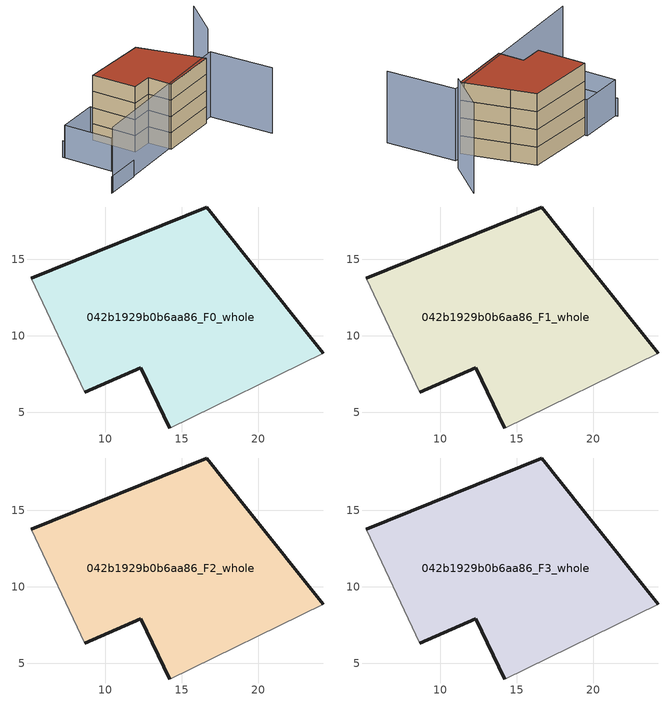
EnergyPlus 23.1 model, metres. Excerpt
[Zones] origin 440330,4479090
042b1929b0b6aa86_F0_whole
 floor ground (EU_floor_Construction): 19.31,15.03 24.23,8.86 14.2,3.96 12.31,7.92 8.65,6.31 5.16,13.76 16.62,18.42 z0
 wall outside (EU_wall_Construction): 24.23,8.86 19.31,15.03 16.62,18.42 5.16,13.76 / 8.65,6.31 12.31,7.92 14.2,3.96 z0:3
 wall adiabatic (EU_wall_Construction): 5.16,13.76 8.65,6.31 / 14.2,3.96 24.23,8.86 z0:3
042b1929b0b6aa86_F1_whole
 floor to 042b1929b0b6aa86_F0_whole (EU_floor_Construction): 19.31,15.03 24.23,8.86 14.2,3.96 12.31,7.92 8.65,6.31 5.16,13.76 16.62,18.42 z3
 wall outside (EU_wall_Construction): 24.23,8.86 19.31,15.03 16.62,18.42 5.16,13.76 / 8.65,6.31 12.31,7.92 14.2,3.96 z3:6
 wall adiabatic (EU_wall_Construction): 5.16,13.76 8.65,6.31 / 14.2,3.96 24.23,8.86 z3:6
042b1929b0b6aa86_F2_whole
 floor to 042b1929b0b6aa86_F1_whole (EU_floor_Construction): 19.31,15.03 24.23,8.86 14.2,3.96 12.31,7.92 8.65,6.31 5.16,13.76 16.62,18.42 z6
 wall outside (EU_wall_Construction): 24.23,8.86 19.31,15.03 16.62,18.42 5.16,13.76 / 8.65,6.31 12.31,7.92 14.2,3.96 z6:9
 wall adiabatic (EU_wall_Construction): 5.16,13.76 8.65,6.31 / 14.2,3.96 24.23,8.86 z6:9
042b1929b0b6aa86_F3_whole
 floor to 042b1929b0b6aa86_F2_whole (EU_floor_Construction): 19.31,15.03 24.23,8.86 14.2,3.96 12.31,7.92 8.65,6.31 5.16,13.76 16.62,18.42 z9
 wall outside (EU_wall_Construction): 24.23,8.86 19.31,15.03 16.62,18.42 5.16,13.76 / 8.65,6.31 12.31,7.92 14.2,3.96 z9:12
 wall adiabatic (EU_wall_Construction): 5.16,13.76 8.65,6.31 / 14.2,3.96 24.23,8.86 z9:12
 roof outside (EU_roof_Construction): 24.23,8.86 19.31,15.03 16.62,18.42 5.16,13.76 8.65,6.31 12.31,7.92 14.2,3.96 z12
shading: -2.47,-4.11 26.05,10.42 / 26.05,10.42 31.43,-0.14 z0:12; 1.65,2.55 -2.2,10.8 / -2.2,10.8 5.01,14.18 / 5.01,14.18 8.87,5.93 / 8.87,5.93 1.65,2.55 z0:6; -2.4,11.2 3.59,-1.18 / 3.59,-1.18 -2.69,-4.21 z0:3; 27.08,12.78 29.67,20.95 z0:15
[Building]
EU S2 Campaign: North Axis=0; Terrain=City; Solar Distribution=FullExterior
[Site:Location]
Madrid: Latitude=40.5; Longitude=-3.5; Time Zone=1; Elevation=609
[SizingPeriod:WeatherFileDays]
AnnualSizingPeriod: Begin Month=1; Begin Day of Month=1; End Month=12; End Day of Month=31; Day of Week for Start Day=Monday; Use Weather File Daylight Saving Period=No; Use Weather File Rain and Snow Indicators=No
[MATERIAL]
EU_InternalMass_Material: Roughness=MediumRough; Thickness=0.1; Conductivity=1; Density=1800; Specific Heat=900; Thermal Absorptance=0.9; Solar Absorptance=0.7; Visible Absorptance=0.7
[MATERIAL:NOMASS] Roughness=MediumRough; Thermal Absorptance=0.9; Solar Absorptance=0.7; Visible Absorptance=0.7
Name | Thermal Resistance
EU_wall_NoMass | 1.60022
EU_roof_NoMass | 1.57597
EU_floor_NoMass | 0.470652
[CONSTRUCTION]
EU_wall_Construction: EU_wall_NoMass
EU_roof_Construction: EU_roof_NoMass
EU_floor_Construction: EU_floor_NoMass
EU_InternalMass_Construction: EU_InternalMass_Material
[ZONE] Type=1; Multiplier=1; Ceiling Height=autocalculate; Floor Area=autocalculate; Part of Total Floor Area=Yes
Name | Volume
042b1929b0b6aa86_F0_whole | 454.918
042b1929b0b6aa86_F1_whole; 042b1929b0b6aa86_F2_whole; 042b1929b0b6aa86_F3_whole | 454.917
[INTERNALMASS] Construction=EU_InternalMass_Construction; Surface Area=151.639
Name | Zone or ZoneList
042b1929b0b6aa86_F0_whole_EU_InternalMass | 042b1929b0b6aa86_F0_whole
042b1929b0b6aa86_F1_whole_EU_InternalMass | 042b1929b0b6aa86_F1_whole
042b1929b0b6aa86_F2_whole_EU_InternalMass | 042b1929b0b6aa86_F2_whole
042b1929b0b6aa86_F3_whole_EU_InternalMass | 042b1929b0b6aa86_F3_whole
[OTHEREQUIPMENT] Fuel Type=Electricity; Design Level Calculation Method=Watts/Area; Power per Zone Floor Area=1; Fraction Latent=0; Fraction Radiant=0; Fraction Lost=0; Carbon Dioxide Generation Rate=0; EndUse Subcategory=EU_Step8_InternalGains
Name | Zone or ZoneList or Space or SpaceList | Schedule
EU_Step8_InternalGain_042b1929b0b6aa86_F0_whole_f000 | 042b1929b0b6aa86_F0_whole | EU_Step8_GainSchedule_042b1929b0b6aa86_F0_whole_f000
EU_Step8_InternalGain_042b1929b0b6aa86_F1_whole_f000 | 042b1929b0b6aa86_F1_whole | EU_Step8_GainSchedule_042b1929b0b6aa86_F1_whole_f000
EU_Step8_InternalGain_042b1929b0b6aa86_F2_whole_f000 | 042b1929b0b6aa86_F2_whole | EU_Step8_GainSchedule_042b1929b0b6aa86_F2_whole_f000
EU_Step8_InternalGain_042b1929b0b6aa86_F3_whole_f000 | 042b1929b0b6aa86_F3_whole | EU_Step8_GainSchedule_042b1929b0b6aa86_F3_whole_f000
[ZONEVENTILATION:DESIGNFLOWRATE] Schedule=EU_AlwaysOn; Design Flow Rate Calculation Method=AirChanges/Hour; Air Changes per Hour=0.480704; Ventilation Type=Natural; Fan Pressure Rise=0; Fan Total Efficiency=1; Constant Term Coefficient=1; Temperature Term Coefficient=0; Velocity Term Coefficient=0; Velocity Squared Term Coefficient=0; Minimum Indoor Temperature=-100; Maximum Indoor Temperature=100; Delta Temperature=-100; Minimum Outdoor Temperature=-100; Maximum Outdoor Temperature=100; Maximum Wind Speed=40
Name | Zone or ZoneList or Space or SpaceList
EU_ConstantAir_042b1929b0b6aa86_F0_whole | 042b1929b0b6aa86_F0_whole
EU_ConstantAir_042b1929b0b6aa86_F1_whole | 042b1929b0b6aa86_F1_whole
EU_ConstantAir_042b1929b0b6aa86_F2_whole | 042b1929b0b6aa86_F2_whole
EU_ConstantAir_042b1929b0b6aa86_F3_whole | 042b1929b0b6aa86_F3_whole
[HVACTEMPLATE:THERMOSTAT] Constant Heating Setpoint=20; Constant Cooling Setpoint=50
EU_HeatOnly_042b1929b0b6aa86_F0_whole; EU_HeatOnly_042b1929b0b6aa86_F1_whole; EU_HeatOnly_042b1929b0b6aa86_F2_whole; EU_HeatOnly_042b1929b0b6aa86_F3_whole
[HVACTEMPLATE:ZONE:IDEALLOADSAIRSYSTEM] System Availability Schedule=EU_AlwaysOn; Maximum Heating Supply Air Temperature=50; Minimum Cooling Supply Air Temperature=13; Maximum Heating Supply Air Humidity Ratio=0.0156; Minimum Cooling Supply Air Humidity Ratio=0.0077; Heating Limit=NoLimit; Cooling Limit=NoLimit; Heating Availability Schedule=EU_AlwaysOn; Cooling Availability Schedule=EU_CoolingOff; Dehumidification Control Type=ConstantSensibleHeatRatio; Cooling Sensible Heat Ratio=0.7; Dehumidification Setpoint=60; Humidification Control Type=None; Humidification Setpoint=30; Outdoor Air Method=None; Outdoor Air Flow Rate per Person=0.00944; Outdoor Air Flow Rate per Zone Floor Area=0; Outdoor Air Flow Rate per Zone=0; Demand Controlled Ventilation Type=None; Outdoor Air Economizer Type=NoEconomizer; Heat Recovery Type=None; Sensible Heat Recovery Effectiveness=0.7; Latent Heat Recovery Effectiveness=0.65
Name | Template Thermostat
042b1929b0b6aa86_F0_whole | EU_HeatOnly_042b1929b0b6aa86_F0_whole
042b1929b0b6aa86_F1_whole | EU_HeatOnly_042b1929b0b6aa86_F1_whole
042b1929b0b6aa86_F2_whole | EU_HeatOnly_042b1929b0b6aa86_F2_whole
042b1929b0b6aa86_F3_whole | EU_HeatOnly_042b1929b0b6aa86_F3_whole
[SIZING:ZONE] Zone Cooling Design Supply Air Temperature Input Method=SupplyAirTemperature; Zone Cooling Design Supply Air Temperature=13; Zone Heating Design Supply Air Temperature Input Method=SupplyAirTemperature; Zone Heating Design Supply Air Temperature=50; Zone Cooling Design Supply Air Humidity Ratio=0.008; Zone Heating Design Supply Air Humidity Ratio=0.008; Cooling Design Air Flow Method=DesignDay; Cooling Design Air Flow Rate=0; Cooling Minimum Air Flow per Zone Floor Area=0.000762; Cooling Minimum Air Flow=0; Cooling Minimum Air Flow Fraction=0.2; Heating Design Air Flow Method=DesignDay; Heating Design Air Flow Rate=0; Heating Maximum Air Flow per Zone Floor Area=0.002032; Heating Maximum Air Flow=0.141576; Heating Maximum Air Flow Fraction=0.3; Account for Dedicated Outdoor Air System=No; Dedicated Outdoor Air System Control Strategy=NeutralSupplyAir; Dedicated Outdoor Air Low Setpoint Temperature for Design=autosize; Dedicated Outdoor Air High Setpoint Temperature for Design=autosize; Zone Load Sizing Method=Sensible Load Only No Latent Load; Zone Latent Cooling Design Supply Air Humidity Ratio Input Method=HumidityRatioDifference; Zone Cooling Design Supply Air Humidity Ratio Difference=0.005; Zone Latent Heating Design Supply Air Humidity Ratio Input Method=HumidityRatioDifference; Zone Humidification Design Supply Air Humidity Ratio Difference=0.005
042b1929b0b6aa86_F0_whole; 042b1929b0b6aa86_F1_whole; 042b1929b0b6aa86_F2_whole; 042b1929b0b6aa86_F3_whole
[SCHEDULE:CONSTANT]
Name | Hourly Value
EU_AlwaysOn | 1
EU_CoolingOff | 0
[SCHEDULE:FILE] Column Number=1; Rows to Skip at Top=0; Number of Hours of Data=8760; Column Separator=Comma; Interpolate to Timestep=No; Minutes per Item=60; Adjust Schedule for Daylight Savings=Yes
Name | File
EU_Step8_GainSchedule_042b1929b0b6aa86_F0_whole_f000 | ../../schedules/042b1929b0b6aa86/042b1929b0b6aa86_F0_whole_f000_gain.csv
EU_Step8_GainSchedule_042b1929b0b6aa86_F1_whole_f000 | ../../schedules/042b1929b0b6aa86/042b1929b0b6aa86_F1_whole_f000_gain.csv
EU_Step8_GainSchedule_042b1929b0b6aa86_F2_whole_f000 | ../../schedules/042b1929b0b6aa86/042b1929b0b6aa86_F2_whole_f000_gain.csv
EU_Step8_GainSchedule_042b1929b0b6aa86_F3_whole_f000 | ../../schedules/042b1929b0b6aa86/042b1929b0b6aa86_F3_whole_f000_gain.csv
